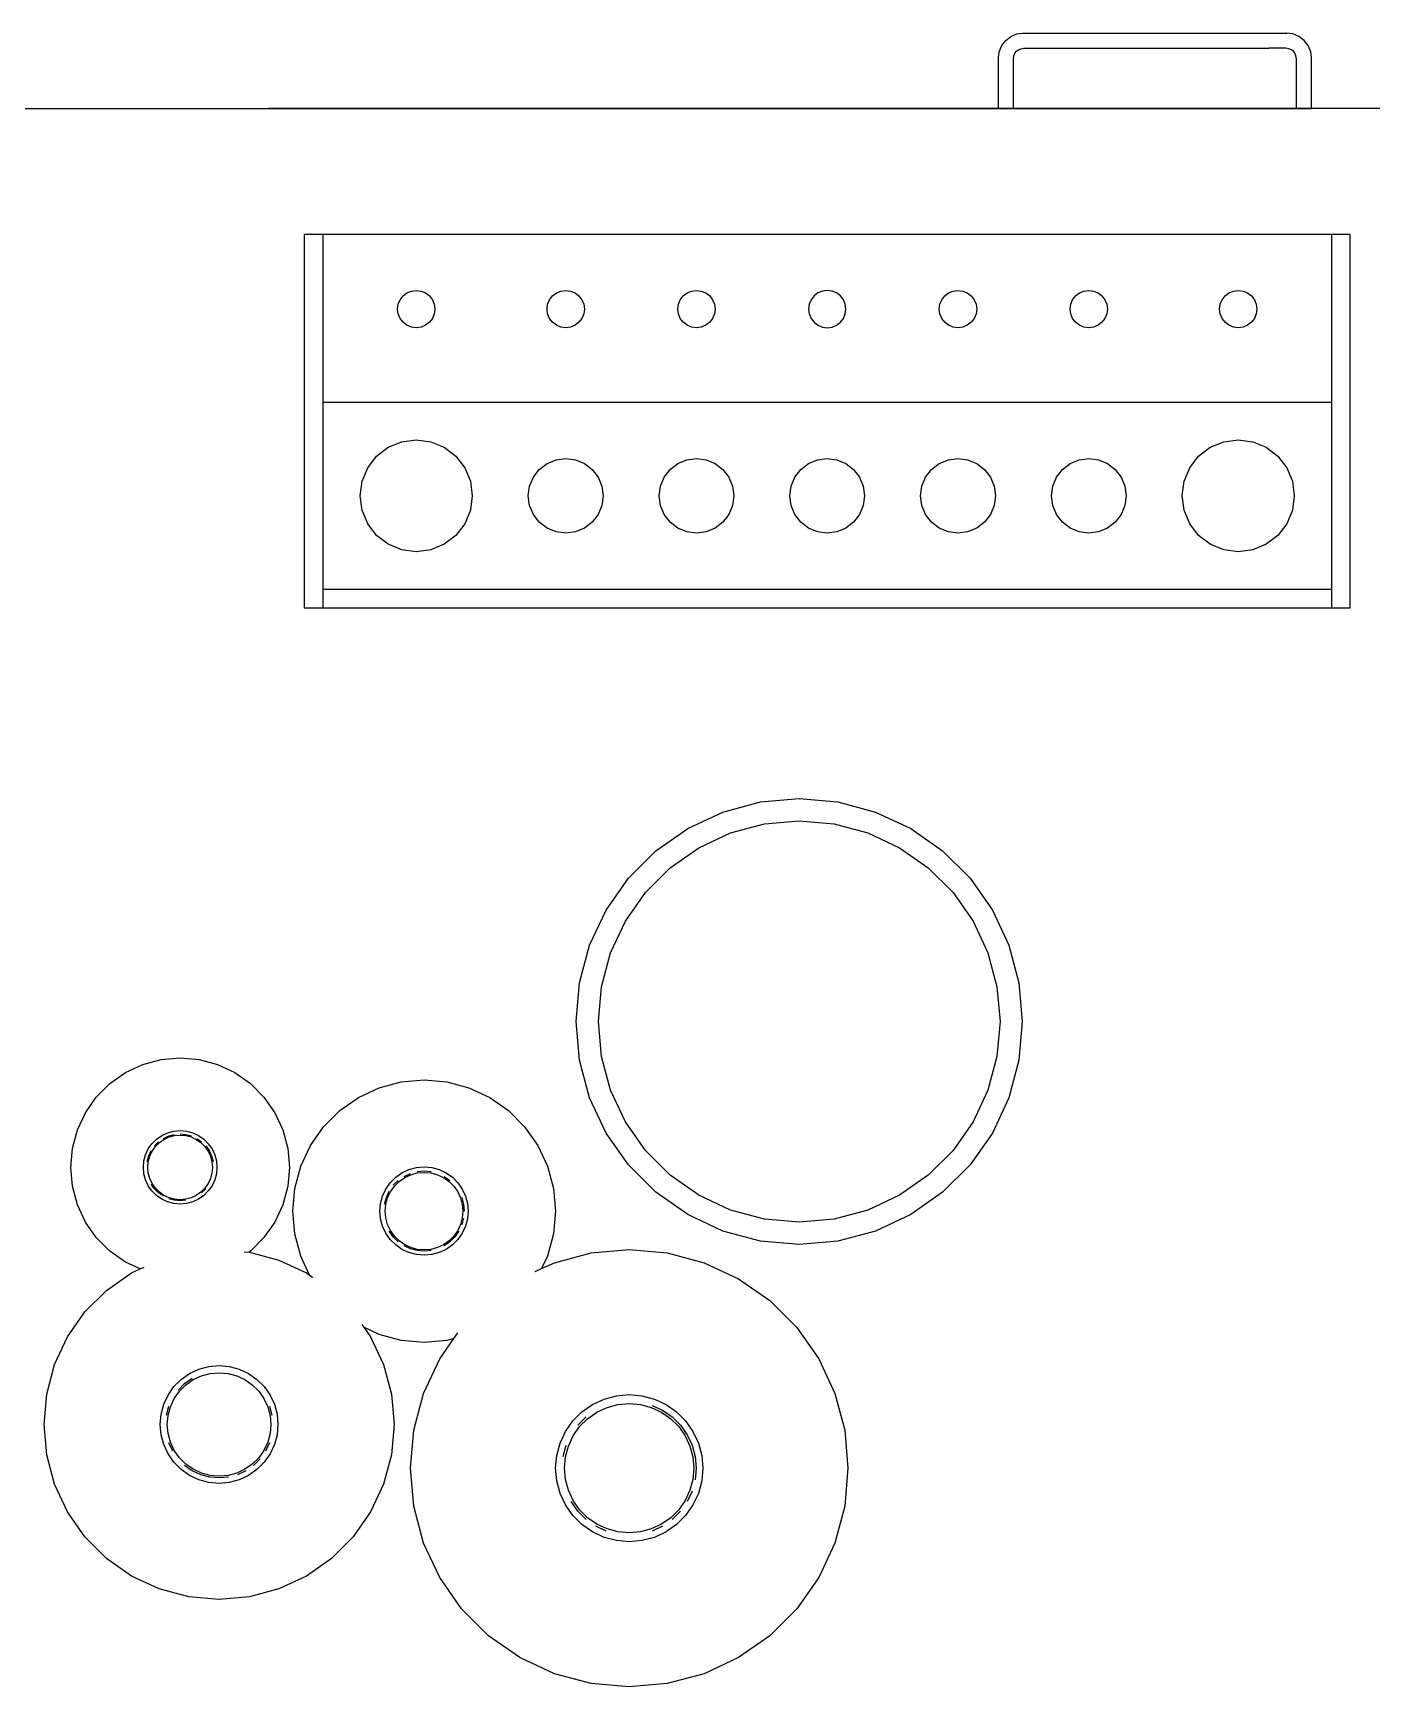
# Model space of a CAD drawing. Header units: metres. Extents: x 2.3 to 15.1, y 3 to 5.1.
# Drawn here: x 3.51 to 3.99, y 4.207 to 4.801 of the extents above; entities that cross this region are included whole.
import ezdxf

# ---------------------------------------------------------------- set-up
doc = ezdxf.new("R2010")
doc.units = ezdxf.units.M
doc.layers.add('Edges', color=7, linetype='Continuous')

# ---------------------------------------------------------------- blocks, each defined once
blk = doc.blocks.new('Chemistry Lab table pl')
at = {"layer": 'Edges'}
for p, q in [((3.85638, 4.79385), (3.85728, 4.79604)), ((3.85728, 4.79604), (3.85871, 4.79791)), ((3.85871, 4.79791), (3.86057, 4.79935)), ((3.86057, 4.79935), (3.86274, 4.80026)), ((3.86274, 4.80026), (3.86489, 4.80054)), ((3.86331, 4.79458), (3.86416, 4.79494)), ((3.86416, 4.79494), (3.86525, 4.79508)), ((3.86489, 4.80054), (3.95956, 4.80054)), ((3.86525, 4.79508), (3.87133, 4.79508)), ((3.95312, 4.79503), (3.87133, 4.79503)), ((3.95921, 4.79508), (3.95312, 4.79508)), ((3.9603, 4.79494), (3.95921, 4.79508)), ((3.96171, 4.80026), (3.95956, 4.80054)), ((3.96115, 4.79458), (3.9603, 4.79494)), ((3.96388, 4.79935), (3.96171, 4.80026)), ((3.96575, 4.79791), (3.96388, 4.79935)), ((3.96718, 4.79604), (3.96575, 4.79791)), ((3.96808, 4.79385), (3.96718, 4.79604)), ((3.85609, 4.79169), (3.85638, 4.79385)), ((3.85609, 4.77344), (3.85609, 4.79169)), ((3.86152, 4.79133), (3.86166, 4.79243)), ((3.86152, 4.77344), (3.86152, 4.79133)), ((3.86166, 4.79243), (3.86201, 4.79328)), ((3.86201, 4.79328), (3.86257, 4.79402)), ((3.86257, 4.79402), (3.86331, 4.79458)), ((3.96188, 4.79402), (3.96115, 4.79458)), ((3.96244, 4.79328), (3.96188, 4.79402)), ((3.96279, 4.79243), (3.96244, 4.79328)), ((3.96294, 4.79133), (3.96279, 4.79243)), ((3.96294, 4.77344), (3.96294, 4.79133)), ((3.96836, 4.79169), (3.96808, 4.79385)), ((3.96836, 4.77344), (3.96836, 4.79169)), ((3.33486, 4.77344), (3.85609, 4.77344)), ((4.24026, 4.77344), (3.59426, 4.77344)), ((3.85609, 4.77344), (3.86152, 4.77344)), ((3.86152, 4.77344), (3.96294, 4.77344)), ((3.96294, 4.77344), (3.96836, 4.77344)), ((4.26526, 4.77344), (3.96836, 4.77344)), ((3.60708, 4.72831), (3.60708, 4.59431)), ((3.61378, 4.72831), (3.60708, 4.72831)), ((3.61378, 4.72831), (3.61378, 4.66801)), ((3.97558, 4.72831), (3.61378, 4.72831)), ((3.98228, 4.72831), (3.97558, 4.72831)), ((3.97558, 4.72831), (3.97558, 4.66801)), ((3.98228, 4.59431), (3.98228, 4.72831)), ((3.64148, 4.70486), (3.64255, 4.70625)), ((3.64255, 4.70625), (3.64393, 4.70732)), ((3.64393, 4.70732), (3.64555, 4.70798)), ((3.64555, 4.70798), (3.64728, 4.70821)), ((3.64728, 4.70821), (3.64902, 4.70798)), ((3.64902, 4.70798), (3.65063, 4.70732)), ((3.65063, 4.70732), (3.65202, 4.70625)), ((3.65202, 4.70625), (3.65309, 4.70486)), ((3.69508, 4.70486), (3.69615, 4.70625)), ((3.69615, 4.70625), (3.69753, 4.70732)), ((3.69753, 4.70732), (3.69915, 4.70798)), ((3.69915, 4.70798), (3.70088, 4.70821)), ((3.70088, 4.70821), (3.70262, 4.70798)), ((3.70262, 4.70798), (3.70423, 4.70732)), ((3.70423, 4.70732), (3.70562, 4.70625)), ((3.70562, 4.70625), (3.70669, 4.70486)), ((3.74198, 4.70486), (3.74305, 4.70625)), ((3.74305, 4.70625), (3.74443, 4.70732)), ((3.74443, 4.70732), (3.74605, 4.70798)), ((3.74605, 4.70798), (3.74778, 4.70821)), ((3.74778, 4.70821), (3.74952, 4.70798)), ((3.74952, 4.70798), (3.75113, 4.70732)), ((3.75113, 4.70732), (3.75252, 4.70625)), ((3.75252, 4.70625), (3.75359, 4.70486)), ((3.78995, 4.70625), (3.78888, 4.70486)), ((3.79133, 4.70732), (3.78995, 4.70625)), ((3.79295, 4.70798), (3.79133, 4.70732)), ((3.79468, 4.70821), (3.79295, 4.70798)), ((3.79642, 4.70798), (3.79468, 4.70821)), ((3.79803, 4.70732), (3.79642, 4.70798)), ((3.79942, 4.70625), (3.79803, 4.70732)), ((3.80049, 4.70486), (3.79942, 4.70625)), ((3.83578, 4.70486), (3.83685, 4.70625)), ((3.83685, 4.70625), (3.83823, 4.70732)), ((3.83823, 4.70732), (3.83985, 4.70798)), ((3.83985, 4.70798), (3.84158, 4.70821)), ((3.84158, 4.70821), (3.84332, 4.70798)), ((3.84332, 4.70798), (3.84493, 4.70732)), ((3.84493, 4.70732), (3.84632, 4.70625)), ((3.84632, 4.70625), (3.84739, 4.70486)), ((3.88268, 4.70486), (3.88375, 4.70625)), ((3.88375, 4.70625), (3.88513, 4.70732)), ((3.88513, 4.70732), (3.88675, 4.70798)), ((3.88675, 4.70798), (3.88848, 4.70821)), ((3.88848, 4.70821), (3.89022, 4.70798)), ((3.89022, 4.70798), (3.89183, 4.70732)), ((3.89183, 4.70732), (3.89322, 4.70625)), ((3.89322, 4.70625), (3.89429, 4.70486)), ((3.93628, 4.70486), (3.93735, 4.70625)), ((3.93735, 4.70625), (3.93873, 4.70732)), ((3.93873, 4.70732), (3.94035, 4.70798)), ((3.94035, 4.70798), (3.94208, 4.70821)), ((3.94208, 4.70821), (3.94382, 4.70798)), ((3.94382, 4.70798), (3.94543, 4.70732)), ((3.94543, 4.70732), (3.94682, 4.70625)), ((3.94682, 4.70625), (3.94789, 4.70486)), ((3.64058, 4.70151), (3.64081, 4.70325)), ((3.64081, 4.69978), (3.64058, 4.70151)), ((3.64081, 4.70325), (3.64148, 4.70486)), ((3.65309, 4.70486), (3.65376, 4.70325)), ((3.65376, 4.70325), (3.65398, 4.70151)), ((3.65398, 4.70151), (3.65376, 4.69978)), ((3.69418, 4.70151), (3.69441, 4.70325)), ((3.69441, 4.69978), (3.69418, 4.70151)), ((3.69441, 4.70325), (3.69508, 4.70486)), ((3.70669, 4.70486), (3.70736, 4.70325)), ((3.70736, 4.70325), (3.70758, 4.70151)), ((3.70758, 4.70151), (3.70736, 4.69978)), ((3.74108, 4.70151), (3.74131, 4.70325)), ((3.74131, 4.69978), (3.74108, 4.70151)), ((3.74131, 4.70325), (3.74198, 4.70486)), ((3.75359, 4.70486), (3.75426, 4.70325)), ((3.75426, 4.70325), (3.75448, 4.70151)), ((3.75448, 4.70151), (3.75426, 4.69978)), ((3.78821, 4.70325), (3.78798, 4.70151)), ((3.78798, 4.70151), (3.78821, 4.69978)), ((3.78888, 4.70486), (3.78821, 4.70325)), ((3.80116, 4.70325), (3.80049, 4.70486)), ((3.80138, 4.70151), (3.80116, 4.70325)), ((3.80116, 4.69978), (3.80138, 4.70151)), ((3.83488, 4.70151), (3.83511, 4.70325)), ((3.83511, 4.69978), (3.83488, 4.70151)), ((3.83511, 4.70325), (3.83578, 4.70486)), ((3.84739, 4.70486), (3.84806, 4.70325)), ((3.84806, 4.70325), (3.84828, 4.70151)), ((3.84828, 4.70151), (3.84806, 4.69978)), ((3.88178, 4.70151), (3.88201, 4.70325)), ((3.88201, 4.69978), (3.88178, 4.70151)), ((3.88201, 4.70325), (3.88268, 4.70486)), ((3.89429, 4.70486), (3.89496, 4.70325)), ((3.89496, 4.70325), (3.89518, 4.70151)), ((3.89518, 4.70151), (3.89496, 4.69978)), ((3.93538, 4.70151), (3.93561, 4.70325)), ((3.93561, 4.69978), (3.93538, 4.70151)), ((3.93561, 4.70325), (3.93628, 4.70486)), ((3.94789, 4.70486), (3.94856, 4.70325)), ((3.94856, 4.70325), (3.94878, 4.70151)), ((3.94878, 4.70151), (3.94856, 4.69978)), ((3.64148, 4.69816), (3.64081, 4.69978)), ((3.64255, 4.69678), (3.64148, 4.69816)), ((3.64393, 4.69571), (3.64255, 4.69678)), ((3.64555, 4.69504), (3.64393, 4.69571)), ((3.64728, 4.69481), (3.64555, 4.69504)), ((3.64902, 4.69504), (3.64728, 4.69481)), ((3.65063, 4.69571), (3.64902, 4.69504)), ((3.65202, 4.69678), (3.65063, 4.69571)), ((3.65309, 4.69816), (3.65202, 4.69678)), ((3.65376, 4.69978), (3.65309, 4.69816)), ((3.69508, 4.69816), (3.69441, 4.69978)), ((3.69615, 4.69678), (3.69508, 4.69816)), ((3.69753, 4.69571), (3.69615, 4.69678)), ((3.69915, 4.69504), (3.69753, 4.69571)), ((3.70088, 4.69481), (3.69915, 4.69504)), ((3.70262, 4.69504), (3.70088, 4.69481)), ((3.70423, 4.69571), (3.70262, 4.69504)), ((3.70562, 4.69678), (3.70423, 4.69571)), ((3.70669, 4.69816), (3.70562, 4.69678)), ((3.70736, 4.69978), (3.70669, 4.69816)), ((3.74198, 4.69816), (3.74131, 4.69978)), ((3.74305, 4.69678), (3.74198, 4.69816)), ((3.74443, 4.69571), (3.74305, 4.69678)), ((3.74605, 4.69504), (3.74443, 4.69571)), ((3.74778, 4.69481), (3.74605, 4.69504)), ((3.74952, 4.69504), (3.74778, 4.69481)), ((3.75113, 4.69571), (3.74952, 4.69504)), ((3.75252, 4.69678), (3.75113, 4.69571)), ((3.75359, 4.69816), (3.75252, 4.69678)), ((3.75426, 4.69978), (3.75359, 4.69816)), ((3.78821, 4.69978), (3.78888, 4.69816)), ((3.78888, 4.69816), (3.78995, 4.69678)), ((3.78995, 4.69678), (3.79133, 4.69571)), ((3.79133, 4.69571), (3.79295, 4.69504)), ((3.79295, 4.69504), (3.79468, 4.69481)), ((3.79468, 4.69481), (3.79642, 4.69504)), ((3.79642, 4.69504), (3.79803, 4.69571)), ((3.79803, 4.69571), (3.79942, 4.69678)), ((3.79942, 4.69678), (3.80049, 4.69816)), ((3.80049, 4.69816), (3.80116, 4.69978)), ((3.83578, 4.69816), (3.83511, 4.69978)), ((3.83685, 4.69678), (3.83578, 4.69816)), ((3.83823, 4.69571), (3.83685, 4.69678)), ((3.83985, 4.69504), (3.83823, 4.69571)), ((3.84158, 4.69481), (3.83985, 4.69504)), ((3.84332, 4.69504), (3.84158, 4.69481)), ((3.84493, 4.69571), (3.84332, 4.69504)), ((3.84632, 4.69678), (3.84493, 4.69571)), ((3.84739, 4.69816), (3.84632, 4.69678)), ((3.84806, 4.69978), (3.84739, 4.69816)), ((3.88268, 4.69816), (3.88201, 4.69978)), ((3.88375, 4.69678), (3.88268, 4.69816)), ((3.88513, 4.69571), (3.88375, 4.69678)), ((3.88675, 4.69504), (3.88513, 4.69571)), ((3.88848, 4.69481), (3.88675, 4.69504)), ((3.89022, 4.69504), (3.88848, 4.69481)), ((3.89183, 4.69571), (3.89022, 4.69504)), ((3.89322, 4.69678), (3.89183, 4.69571)), ((3.89429, 4.69816), (3.89322, 4.69678)), ((3.89496, 4.69978), (3.89429, 4.69816)), ((3.93628, 4.69816), (3.93561, 4.69978)), ((3.93735, 4.69678), (3.93628, 4.69816)), ((3.93873, 4.69571), (3.93735, 4.69678)), ((3.94035, 4.69504), (3.93873, 4.69571)), ((3.94208, 4.69481), (3.94035, 4.69504)), ((3.94382, 4.69504), (3.94208, 4.69481)), ((3.94543, 4.69571), (3.94382, 4.69504)), ((3.94682, 4.69678), (3.94543, 4.69571)), ((3.94789, 4.69816), (3.94682, 4.69678)), ((3.94856, 4.69978), (3.94789, 4.69816)), ((3.97558, 4.66801), (3.61378, 4.66801)), ((3.61378, 4.66801), (3.61378, 4.60101)), ((3.97558, 4.66801), (3.97558, 4.60101)), ((3.63723, 4.65192), (3.64208, 4.65393)), ((3.64208, 4.65393), (3.64728, 4.65461)), ((3.64728, 4.65461), (3.65249, 4.65393)), ((3.65249, 4.65393), (3.65733, 4.65192)), ((3.93203, 4.65192), (3.93688, 4.65393)), ((3.93688, 4.65393), (3.94208, 4.65461)), ((3.94208, 4.65461), (3.94729, 4.65393)), ((3.94729, 4.65393), (3.95213, 4.65192)), ((3.62988, 4.64456), (3.63307, 4.64873)), ((3.63307, 4.64873), (3.63723, 4.65192)), ((3.65733, 4.65192), (3.6615, 4.64873)), ((3.6615, 4.64873), (3.66469, 4.64456)), ((3.69418, 4.64612), (3.69742, 4.64746)), ((3.69742, 4.64746), (3.70088, 4.64791)), ((3.70088, 4.64791), (3.70435, 4.64746)), ((3.70435, 4.64746), (3.70758, 4.64612)), ((3.74108, 4.64612), (3.74432, 4.64746)), ((3.74432, 4.64746), (3.74778, 4.64791)), ((3.74778, 4.64791), (3.75125, 4.64746)), ((3.75125, 4.64746), (3.75448, 4.64612)), ((3.78798, 4.64612), (3.79122, 4.64746)), ((3.79122, 4.64746), (3.79468, 4.64791)), ((3.79468, 4.64791), (3.79815, 4.64746)), ((3.79815, 4.64746), (3.80138, 4.64612)), ((3.83488, 4.64612), (3.83812, 4.64746)), ((3.83812, 4.64746), (3.84158, 4.64791)), ((3.84158, 4.64791), (3.84505, 4.64746)), ((3.84505, 4.64746), (3.84828, 4.64612)), ((3.88178, 4.64612), (3.88502, 4.64746)), ((3.88502, 4.64746), (3.88848, 4.64791)), ((3.88848, 4.64791), (3.89195, 4.64746)), ((3.89195, 4.64746), (3.89518, 4.64612)), ((3.92468, 4.64456), (3.92787, 4.64873)), ((3.92787, 4.64873), (3.93203, 4.65192)), ((3.95213, 4.65192), (3.9563, 4.64873)), ((3.9563, 4.64873), (3.95949, 4.64456)), ((3.62787, 4.63972), (3.62988, 4.64456)), ((3.66469, 4.64456), (3.6667, 4.63972)), ((3.68794, 4.63798), (3.68928, 4.64121)), ((3.68928, 4.64121), (3.69141, 4.64399)), ((3.69141, 4.64399), (3.69418, 4.64612)), ((3.70758, 4.64612), (3.71036, 4.64399)), ((3.71036, 4.64399), (3.71249, 4.64121)), ((3.71249, 4.64121), (3.71383, 4.63798)), ((3.73484, 4.63798), (3.73618, 4.64121)), ((3.73618, 4.64121), (3.73831, 4.64399)), ((3.73831, 4.64399), (3.74108, 4.64612)), ((3.75448, 4.64612), (3.75726, 4.64399)), ((3.75726, 4.64399), (3.75939, 4.64121)), ((3.75939, 4.64121), (3.76073, 4.63798)), ((3.78174, 4.63798), (3.78308, 4.64121)), ((3.78308, 4.64121), (3.78521, 4.64399)), ((3.78521, 4.64399), (3.78798, 4.64612)), ((3.80138, 4.64612), (3.80416, 4.64399)), ((3.80416, 4.64399), (3.80629, 4.64121)), ((3.80629, 4.64121), (3.80763, 4.63798)), ((3.82864, 4.63798), (3.82998, 4.64121)), ((3.82998, 4.64121), (3.83211, 4.64399)), ((3.83211, 4.64399), (3.83488, 4.64612)), ((3.84828, 4.64612), (3.85106, 4.64399)), ((3.85106, 4.64399), (3.85319, 4.64121)), ((3.85319, 4.64121), (3.85453, 4.63798)), ((3.87554, 4.63798), (3.87688, 4.64121)), ((3.87688, 4.64121), (3.87901, 4.64399)), ((3.87901, 4.64399), (3.88178, 4.64612)), ((3.89518, 4.64612), (3.89796, 4.64399)), ((3.89796, 4.64399), (3.90009, 4.64121)), ((3.90009, 4.64121), (3.90143, 4.63798)), ((3.92267, 4.63972), (3.92468, 4.64456)), ((3.95949, 4.64456), (3.9615, 4.63972)), ((3.62718, 4.63451), (3.62787, 4.63972)), ((3.6667, 4.63972), (3.66738, 4.63451)), ((3.68748, 4.63451), (3.68794, 4.63798)), ((3.71383, 4.63798), (3.71428, 4.63451)), ((3.73438, 4.63451), (3.73484, 4.63798)), ((3.76073, 4.63798), (3.76118, 4.63451)), ((3.78128, 4.63451), (3.78174, 4.63798)), ((3.80763, 4.63798), (3.80808, 4.63451)), ((3.82818, 4.63451), (3.82864, 4.63798)), ((3.85453, 4.63798), (3.85498, 4.63451)), ((3.87508, 4.63451), (3.87554, 4.63798)), ((3.90143, 4.63798), (3.90188, 4.63451)), ((3.92198, 4.63451), (3.92267, 4.63972)), ((3.9615, 4.63972), (3.96218, 4.63451)), ((3.62787, 4.62931), (3.62718, 4.63451)), ((3.62988, 4.62446), (3.62787, 4.62931)), ((3.6667, 4.62931), (3.66469, 4.62446)), ((3.66738, 4.63451), (3.6667, 4.62931)), ((3.68794, 4.63104), (3.68748, 4.63451)), ((3.68928, 4.62781), (3.68794, 4.63104)), ((3.71383, 4.63104), (3.71249, 4.62781)), ((3.71428, 4.63451), (3.71383, 4.63104)), ((3.73484, 4.63104), (3.73438, 4.63451)), ((3.73618, 4.62781), (3.73484, 4.63104)), ((3.76073, 4.63104), (3.75939, 4.62781)), ((3.76118, 4.63451), (3.76073, 4.63104)), ((3.78174, 4.63104), (3.78128, 4.63451)), ((3.78308, 4.62781), (3.78174, 4.63104)), ((3.80763, 4.63104), (3.80629, 4.62781)), ((3.80808, 4.63451), (3.80763, 4.63104)), ((3.82864, 4.63104), (3.82818, 4.63451)), ((3.82998, 4.62781), (3.82864, 4.63104)), ((3.85453, 4.63104), (3.85319, 4.62781)), ((3.85498, 4.63451), (3.85453, 4.63104)), ((3.87554, 4.63104), (3.87508, 4.63451)), ((3.87688, 4.62781), (3.87554, 4.63104)), ((3.90143, 4.63104), (3.90009, 4.62781)), ((3.90188, 4.63451), (3.90143, 4.63104)), ((3.92267, 4.62931), (3.92198, 4.63451)), ((3.92468, 4.62446), (3.92267, 4.62931)), ((3.9615, 4.62931), (3.95949, 4.62446)), ((3.96218, 4.63451), (3.9615, 4.62931)), ((3.63307, 4.6203), (3.62988, 4.62446)), ((3.66469, 4.62446), (3.6615, 4.6203)), ((3.69141, 4.62504), (3.68928, 4.62781)), ((3.69418, 4.62291), (3.69141, 4.62504)), ((3.69742, 4.62157), (3.69418, 4.62291)), ((3.70758, 4.62291), (3.70435, 4.62157)), ((3.71036, 4.62504), (3.70758, 4.62291)), ((3.71249, 4.62781), (3.71036, 4.62504)), ((3.73831, 4.62504), (3.73618, 4.62781)), ((3.74108, 4.62291), (3.73831, 4.62504)), ((3.74432, 4.62157), (3.74108, 4.62291)), ((3.75448, 4.62291), (3.75125, 4.62157)), ((3.75726, 4.62504), (3.75448, 4.62291)), ((3.75939, 4.62781), (3.75726, 4.62504)), ((3.78521, 4.62504), (3.78308, 4.62781)), ((3.78798, 4.62291), (3.78521, 4.62504)), ((3.79122, 4.62157), (3.78798, 4.62291)), ((3.80138, 4.62291), (3.79815, 4.62157)), ((3.80416, 4.62504), (3.80138, 4.62291)), ((3.80629, 4.62781), (3.80416, 4.62504)), ((3.83211, 4.62504), (3.82998, 4.62781)), ((3.83488, 4.62291), (3.83211, 4.62504)), ((3.83812, 4.62157), (3.83488, 4.62291)), ((3.84828, 4.62291), (3.84505, 4.62157)), ((3.85106, 4.62504), (3.84828, 4.62291)), ((3.85319, 4.62781), (3.85106, 4.62504)), ((3.87901, 4.62504), (3.87688, 4.62781)), ((3.88178, 4.62291), (3.87901, 4.62504)), ((3.88502, 4.62157), (3.88178, 4.62291)), ((3.89518, 4.62291), (3.89195, 4.62157)), ((3.89796, 4.62504), (3.89518, 4.62291)), ((3.90009, 4.62781), (3.89796, 4.62504)), ((3.92787, 4.6203), (3.92468, 4.62446)), ((3.95949, 4.62446), (3.9563, 4.6203)), ((3.63723, 4.61711), (3.63307, 4.6203)), ((3.64208, 4.6151), (3.63723, 4.61711)), ((3.65733, 4.61711), (3.65249, 4.6151)), ((3.6615, 4.6203), (3.65733, 4.61711)), ((3.70088, 4.62111), (3.69742, 4.62157)), ((3.70435, 4.62157), (3.70088, 4.62111)), ((3.74778, 4.62111), (3.74432, 4.62157)), ((3.75125, 4.62157), (3.74778, 4.62111)), ((3.79468, 4.62111), (3.79122, 4.62157)), ((3.79815, 4.62157), (3.79468, 4.62111)), ((3.84158, 4.62111), (3.83812, 4.62157)), ((3.84505, 4.62157), (3.84158, 4.62111)), ((3.88848, 4.62111), (3.88502, 4.62157)), ((3.89195, 4.62157), (3.88848, 4.62111)), ((3.93203, 4.61711), (3.92787, 4.6203)), ((3.93688, 4.6151), (3.93203, 4.61711)), ((3.95213, 4.61711), (3.94729, 4.6151)), ((3.9563, 4.6203), (3.95213, 4.61711)), ((3.64728, 4.61441), (3.64208, 4.6151)), ((3.65249, 4.6151), (3.64728, 4.61441)), ((3.94208, 4.61441), (3.93688, 4.6151)), ((3.94729, 4.6151), (3.94208, 4.61441)), ((3.61378, 4.60101), (3.97558, 4.60101)), ((3.61378, 4.60101), (3.61378, 4.59431)), ((3.97558, 4.60101), (3.97558, 4.59431)), ((3.60708, 4.59431), (3.61378, 4.59431)), ((3.61378, 4.59431), (3.97558, 4.59431)), ((3.97558, 4.59431), (3.98228, 4.59431)), ((3.75729, 4.52105), (3.77076, 4.52466)), ((3.77076, 4.52466), (3.78465, 4.52587)), ((3.78465, 4.52587), (3.79854, 4.52466)), ((3.79854, 4.52466), (3.81201, 4.52105)), ((3.74465, 4.51515), (3.75729, 4.52105)), ((3.76002, 4.51353), (3.77214, 4.51678)), ((3.77214, 4.51678), (3.78465, 4.51787)), ((3.78465, 4.51787), (3.79715, 4.51678)), ((3.79715, 4.51678), (3.80927, 4.51353)), ((3.81201, 4.52105), (3.82465, 4.51515)), ((3.73322, 4.50716), (3.74465, 4.51515)), ((3.74865, 4.50823), (3.76002, 4.51353)), ((3.80927, 4.51353), (3.82065, 4.50823)), ((3.82465, 4.51515), (3.83607, 4.50716)), ((3.72336, 4.4973), (3.73322, 4.50716)), ((3.73837, 4.50103), (3.74865, 4.50823)), ((3.82065, 4.50823), (3.83093, 4.50103)), ((3.83607, 4.50716), (3.84593, 4.4973)), ((3.72949, 4.49215), (3.73837, 4.50103)), ((3.83093, 4.50103), (3.8398, 4.49215)), ((3.71537, 4.48587), (3.72336, 4.4973)), ((3.84593, 4.4973), (3.85393, 4.48587)), ((3.72229, 4.48187), (3.72949, 4.49215)), ((3.8398, 4.49215), (3.847, 4.48187)), ((3.70947, 4.47323), (3.71537, 4.48587)), ((3.71699, 4.4705), (3.72229, 4.48187)), ((3.847, 4.48187), (3.8523, 4.4705)), ((3.85393, 4.48587), (3.85982, 4.47323)), ((3.70586, 4.45976), (3.70947, 4.47323)), ((3.71374, 4.45838), (3.71699, 4.4705)), ((3.8523, 4.4705), (3.85555, 4.45838)), ((3.85982, 4.47323), (3.86343, 4.45976)), ((3.70465, 4.44587), (3.70586, 4.45976)), ((3.71265, 4.44587), (3.71374, 4.45838)), ((3.85555, 4.45838), (3.85665, 4.44587)), ((3.86343, 4.45976), (3.86465, 4.44587)), ((3.70586, 4.43198), (3.70465, 4.44587)), ((3.71374, 4.43337), (3.71265, 4.44587)), ((3.85665, 4.44587), (3.85555, 4.43337)), ((3.86465, 4.44587), (3.86343, 4.43198)), ((3.71699, 4.42125), (3.71374, 4.43337)), ((3.85555, 4.43337), (3.8523, 4.42125)), ((3.53738, 4.42361), (3.54298, 4.42753)), ((3.54298, 4.42753), (3.54918, 4.43042)), ((3.54918, 4.43042), (3.55578, 4.43219)), ((3.55578, 4.43219), (3.5626, 4.43279)), ((3.5626, 4.43279), (3.56941, 4.43219)), ((3.56941, 4.43219), (3.57602, 4.43042)), ((3.57602, 4.43042), (3.58222, 4.42753)), ((3.58222, 4.42753), (3.58782, 4.42361)), ((3.70947, 4.41851), (3.70586, 4.43198)), ((3.86343, 4.43198), (3.85982, 4.41851)), ((3.53254, 4.41877), (3.53738, 4.42361)), ((3.58782, 4.42361), (3.59266, 4.41877)), ((3.62655, 4.41862), (3.63399, 4.42209)), ((3.63399, 4.42209), (3.64191, 4.42421)), ((3.64191, 4.42421), (3.65009, 4.42493)), ((3.65009, 4.42493), (3.65827, 4.42421)), ((3.65827, 4.42421), (3.6662, 4.42209)), ((3.6662, 4.42209), (3.67363, 4.41862)), ((3.72229, 4.40987), (3.71699, 4.42125)), ((3.8523, 4.42125), (3.847, 4.40987)), ((3.52862, 4.41317), (3.53254, 4.41877)), ((3.59266, 4.41877), (3.59658, 4.41317)), ((3.61982, 4.41391), (3.62655, 4.41862)), ((3.67363, 4.41862), (3.68036, 4.41391)), ((3.71537, 4.40587), (3.70947, 4.41851)), ((3.85982, 4.41851), (3.85393, 4.40587)), ((3.52573, 4.40697), (3.52862, 4.41317)), ((3.59658, 4.41317), (3.59947, 4.40697)), ((3.61402, 4.40811), (3.61982, 4.41391)), ((3.68036, 4.41391), (3.68616, 4.40811)), ((3.72949, 4.39959), (3.72229, 4.40987)), ((3.847, 4.40987), (3.8398, 4.39959)), ((3.52395, 4.40036), (3.52573, 4.40697)), ((3.55249, 4.40204), (3.55411, 4.40366)), ((3.55411, 4.40366), (3.556, 4.40498)), ((3.55514, 4.40244), (3.5568, 4.4036)), ((3.556, 4.40498), (3.55808, 4.40595)), ((3.5566, 4.40394), (3.55849, 4.40483)), ((3.5568, 4.4036), (3.55863, 4.40445)), ((3.55808, 4.40595), (3.56031, 4.40655)), ((3.55849, 4.40483), (3.56051, 4.40537)), ((3.55863, 4.40445), (3.56058, 4.40497)), ((3.56031, 4.40655), (3.5626, 4.40675)), ((3.56058, 4.40497), (3.5626, 4.40515)), ((3.5626, 4.40675), (3.56489, 4.40655)), ((3.5626, 4.40555), (3.56468, 4.40537)), ((3.5626, 4.40515), (3.56461, 4.40497)), ((3.56461, 4.40497), (3.56657, 4.40445)), ((3.56468, 4.40537), (3.5667, 4.40483)), ((3.56489, 4.40655), (3.56711, 4.40595)), ((3.56657, 4.40445), (3.5684, 4.4036)), ((3.56711, 4.40595), (3.5692, 4.40498)), ((3.5684, 4.4036), (3.57005, 4.40244)), ((3.5686, 4.40394), (3.57031, 4.40274)), ((3.5692, 4.40498), (3.57108, 4.40366)), ((3.57108, 4.40366), (3.57271, 4.40204)), ((3.59947, 4.40697), (3.60124, 4.40036)), ((3.60931, 4.40138), (3.61402, 4.40811)), ((3.68616, 4.40811), (3.69087, 4.40138)), ((3.72336, 4.39445), (3.71537, 4.40587)), ((3.85393, 4.40587), (3.84593, 4.39445)), ((3.52336, 4.39355), (3.52395, 4.40036)), ((3.5496, 4.39584), (3.55019, 4.39807)), ((3.55019, 4.39807), (3.55117, 4.40015)), ((3.55078, 4.39563), (3.55132, 4.39765)), ((3.55117, 4.40015), (3.55249, 4.40204)), ((3.55117, 4.39556), (3.5517, 4.39752)), ((3.55132, 4.39765), (3.55221, 4.39955)), ((3.5517, 4.39752), (3.55255, 4.39935)), ((3.55255, 4.39935), (3.55371, 4.40101)), ((3.5534, 4.40126), (3.55488, 4.40274)), ((3.55371, 4.40101), (3.55514, 4.40244)), ((3.57005, 4.40244), (3.57148, 4.40101)), ((3.57148, 4.40101), (3.57264, 4.39935)), ((3.57179, 4.40126), (3.57299, 4.39955)), ((3.57264, 4.39935), (3.5735, 4.39752)), ((3.57271, 4.40204), (3.57403, 4.40015)), ((3.57299, 4.39955), (3.57387, 4.39765)), ((3.5735, 4.39752), (3.57402, 4.39556)), ((3.57387, 4.39765), (3.57442, 4.39563)), ((3.57403, 4.40015), (3.575, 4.39807)), ((3.575, 4.39807), (3.5756, 4.39584)), ((3.60124, 4.40036), (3.60184, 4.39355)), ((3.60584, 4.39395), (3.60931, 4.40138)), ((3.69087, 4.40138), (3.69434, 4.39395)), ((3.73837, 4.39072), (3.72949, 4.39959)), ((3.8398, 4.39959), (3.83093, 4.39072)), ((3.52395, 4.38674), (3.52336, 4.39355)), ((3.5494, 4.39355), (3.5496, 4.39584)), ((3.5496, 4.39126), (3.5494, 4.39355)), ((3.551, 4.39355), (3.55117, 4.39556)), ((3.55117, 4.39154), (3.551, 4.39355)), ((3.5517, 4.38958), (3.55117, 4.39154)), ((3.57402, 4.39154), (3.5735, 4.38958)), ((3.57402, 4.39556), (3.5742, 4.39355)), ((3.5742, 4.39355), (3.57402, 4.39154)), ((3.5756, 4.39584), (3.5758, 4.39355)), ((3.5758, 4.39355), (3.5756, 4.39126)), ((3.60184, 4.39355), (3.60124, 4.38674)), ((3.60372, 4.38602), (3.60584, 4.39395)), ((3.63991, 4.38997), (3.64217, 4.39156)), ((3.64217, 4.39156), (3.64467, 4.39273)), ((3.64289, 4.39031), (3.64517, 4.39137)), ((3.64467, 4.39273), (3.64734, 4.39344)), ((3.64533, 4.39092), (3.64767, 4.39155)), ((3.64734, 4.39344), (3.65009, 4.39368)), ((3.64759, 4.39202), (3.65009, 4.39224)), ((3.64767, 4.39155), (3.65009, 4.39176)), ((3.65009, 4.39368), (3.65284, 4.39344)), ((3.65009, 4.39224), (3.65259, 4.39202)), ((3.65009, 4.39176), (3.65251, 4.39155)), ((3.65251, 4.39155), (3.65485, 4.39092)), ((3.65284, 4.39344), (3.65551, 4.39273)), ((3.65551, 4.39273), (3.65801, 4.39156)), ((3.65801, 4.39156), (3.66027, 4.38997)), ((3.69434, 4.39395), (3.69646, 4.38602)), ((3.73322, 4.38459), (3.72336, 4.39445)), ((3.84593, 4.39445), (3.83607, 4.38459)), ((3.52573, 4.38013), (3.52395, 4.38674)), ((3.55019, 4.38904), (3.5496, 4.39126)), ((3.55117, 4.38695), (3.55019, 4.38904)), ((3.55249, 4.38507), (3.55117, 4.38695)), ((3.55255, 4.38775), (3.5517, 4.38958)), ((3.55341, 4.38584), (3.55221, 4.38755)), ((3.55371, 4.38609), (3.55255, 4.38775)), ((3.55488, 4.38436), (3.55341, 4.38584)), ((3.55514, 4.38466), (3.55371, 4.38609)), ((3.57148, 4.38609), (3.57005, 4.38466)), ((3.57179, 4.38584), (3.57031, 4.38436)), ((3.57264, 4.38775), (3.57148, 4.38609)), ((3.5735, 4.38958), (3.57264, 4.38775)), ((3.57403, 4.38695), (3.57271, 4.38507)), ((3.575, 4.38904), (3.57403, 4.38695)), ((3.5756, 4.39126), (3.575, 4.38904)), ((3.60124, 4.38674), (3.59947, 4.38013)), ((3.603, 4.37784), (3.60372, 4.38602)), ((3.63521, 4.38326), (3.63637, 4.38576)), ((3.63637, 4.38576), (3.63796, 4.38802)), ((3.63796, 4.38802), (3.63991, 4.38997)), ((3.63804, 4.3848), (3.63943, 4.38679)), ((3.63906, 4.3871), (3.64083, 4.38887)), ((3.63943, 4.38679), (3.64114, 4.3885)), ((3.64114, 4.3885), (3.64313, 4.3899)), ((3.64313, 4.3899), (3.64533, 4.39092)), ((3.65485, 4.39092), (3.65705, 4.3899)), ((3.65705, 4.3899), (3.65904, 4.3885)), ((3.65729, 4.39031), (3.65935, 4.38887)), ((3.65904, 4.3885), (3.66075, 4.38679)), ((3.66027, 4.38997), (3.66222, 4.38802)), ((3.66075, 4.38679), (3.66215, 4.3848)), ((3.66222, 4.38802), (3.66381, 4.38576)), ((3.66381, 4.38576), (3.66498, 4.38326)), ((3.69646, 4.38602), (3.69718, 4.37784)), ((3.74865, 4.38352), (3.73837, 4.39072)), ((3.83093, 4.39072), (3.82065, 4.38352)), ((3.52862, 4.37393), (3.52573, 4.38013)), ((3.55411, 4.38344), (3.55249, 4.38507)), ((3.556, 4.38212), (3.55411, 4.38344)), ((3.5566, 4.38316), (3.55488, 4.38436)), ((3.5568, 4.3835), (3.55514, 4.38466)), ((3.55808, 4.38115), (3.556, 4.38212)), ((3.55863, 4.38265), (3.5568, 4.3835)), ((3.56031, 4.38055), (3.55808, 4.38115)), ((3.56051, 4.38173), (3.55849, 4.38227)), ((3.56058, 4.38213), (3.55863, 4.38265)), ((3.5626, 4.38035), (3.56031, 4.38055)), ((3.5626, 4.38155), (3.56051, 4.38173)), ((3.5626, 4.38195), (3.56058, 4.38213)), ((3.56461, 4.38213), (3.5626, 4.38195)), ((3.56468, 4.38173), (3.5626, 4.38155)), ((3.56489, 4.38055), (3.5626, 4.38035)), ((3.56657, 4.38265), (3.56461, 4.38213)), ((3.56711, 4.38115), (3.56489, 4.38055)), ((3.5684, 4.3835), (3.56657, 4.38265)), ((3.5692, 4.38212), (3.56711, 4.38115)), ((3.57005, 4.38466), (3.5684, 4.3835)), ((3.57108, 4.38344), (3.5692, 4.38212)), ((3.57271, 4.38507), (3.57108, 4.38344)), ((3.59947, 4.38013), (3.59658, 4.37393)), ((3.63425, 4.37784), (3.63449, 4.38059)), ((3.63449, 4.38059), (3.63521, 4.38326)), ((3.63591, 4.38034), (3.63656, 4.38277)), ((3.63617, 4.37784), (3.63638, 4.38026)), ((3.63638, 4.38026), (3.63701, 4.3826)), ((3.63656, 4.38277), (3.63762, 4.38504)), ((3.63701, 4.3826), (3.63804, 4.3848)), ((3.66215, 4.3848), (3.66317, 4.3826)), ((3.66317, 4.3826), (3.6638, 4.38026)), ((3.66362, 4.38277), (3.66427, 4.38034)), ((3.6638, 4.38026), (3.66401, 4.37784)), ((3.66427, 4.38034), (3.66449, 4.37784)), ((3.66498, 4.38326), (3.66569, 4.38059)), ((3.66569, 4.38059), (3.66593, 4.37784)), ((3.74465, 4.37659), (3.73322, 4.38459)), ((3.76002, 4.37821), (3.74865, 4.38352)), ((3.82065, 4.38352), (3.80927, 4.37821)), ((3.83607, 4.38459), (3.82465, 4.37659)), ((3.53254, 4.36833), (3.52862, 4.37393)), ((3.59658, 4.37393), (3.59266, 4.36833)), ((3.60372, 4.36966), (3.603, 4.37784)), ((3.63449, 4.37509), (3.63425, 4.37784)), ((3.63521, 4.37242), (3.63449, 4.37509)), ((3.63638, 4.37542), (3.63617, 4.37784)), ((3.63701, 4.37308), (3.63638, 4.37542)), ((3.6638, 4.37542), (3.66317, 4.37308)), ((3.66427, 4.37534), (3.66362, 4.37292)), ((3.66401, 4.37784), (3.6638, 4.37542)), ((3.66569, 4.37509), (3.66498, 4.37242)), ((3.66593, 4.37784), (3.66569, 4.37509)), ((3.69718, 4.37784), (3.69646, 4.36966)), ((3.75729, 4.3707), (3.74465, 4.37659)), ((3.77214, 4.37497), (3.76002, 4.37821)), ((3.78465, 4.37387), (3.77214, 4.37497)), ((3.79715, 4.37497), (3.78465, 4.37387)), ((3.80927, 4.37821), (3.79715, 4.37497)), ((3.82465, 4.37659), (3.81201, 4.3707)), ((3.53738, 4.36349), (3.53254, 4.36833)), ((3.59266, 4.36833), (3.58782, 4.36349)), ((3.60584, 4.36174), (3.60372, 4.36966)), ((3.63637, 4.36992), (3.63521, 4.37242)), ((3.63796, 4.36766), (3.63637, 4.36992)), ((3.63804, 4.37088), (3.63701, 4.37308)), ((3.63906, 4.36858), (3.63762, 4.37064)), ((3.63991, 4.36571), (3.63796, 4.36766)), ((3.63943, 4.36889), (3.63804, 4.37088)), ((3.64083, 4.36681), (3.63906, 4.36858)), ((3.64114, 4.36718), (3.63943, 4.36889)), ((3.66075, 4.36889), (3.65904, 4.36718)), ((3.66112, 4.36858), (3.65935, 4.36681)), ((3.66222, 4.36766), (3.66027, 4.36571)), ((3.66215, 4.37088), (3.66075, 4.36889)), ((3.66256, 4.37064), (3.66112, 4.36858)), ((3.66317, 4.37308), (3.66215, 4.37088)), ((3.66381, 4.36992), (3.66222, 4.36766)), ((3.66498, 4.37242), (3.66381, 4.36992)), ((3.69646, 4.36966), (3.69434, 4.36174)), ((3.77076, 4.36709), (3.75729, 4.3707)), ((3.81201, 4.3707), (3.79854, 4.36709)), ((3.54298, 4.35957), (3.53738, 4.36349)), ((3.58552, 4.36329), (3.58731, 4.36314)), ((3.58782, 4.36349), (3.58731, 4.36314)), ((3.58731, 4.36314), (3.58746, 4.36312)), ((3.58746, 4.36312), (3.59803, 4.36029)), ((3.60902, 4.35491), (3.60584, 4.36174)), ((3.64217, 4.36412), (3.63991, 4.36571)), ((3.64313, 4.36579), (3.64114, 4.36718)), ((3.64467, 4.36296), (3.64217, 4.36412)), ((3.64517, 4.36431), (3.64289, 4.36537)), ((3.64533, 4.36476), (3.64313, 4.36579)), ((3.64734, 4.36224), (3.64467, 4.36296)), ((3.64759, 4.36366), (3.64517, 4.36431)), ((3.64767, 4.36413), (3.64533, 4.36476)), ((3.65009, 4.362), (3.64734, 4.36224)), ((3.65009, 4.36344), (3.64759, 4.36366)), ((3.65009, 4.36392), (3.64767, 4.36413)), ((3.65251, 4.36413), (3.65009, 4.36392)), ((3.65259, 4.36366), (3.65009, 4.36344)), ((3.65284, 4.36224), (3.65009, 4.362)), ((3.65485, 4.36476), (3.65251, 4.36413)), ((3.65551, 4.36296), (3.65284, 4.36224)), ((3.65705, 4.36579), (3.65485, 4.36476)), ((3.65801, 4.36412), (3.65551, 4.36296)), ((3.65904, 4.36718), (3.65705, 4.36579)), ((3.65935, 4.36681), (3.65729, 4.36537)), ((3.66027, 4.36571), (3.65801, 4.36412)), ((3.69434, 4.36174), (3.69222, 4.3572)), ((3.69682, 4.35934), (3.71003, 4.36288)), ((3.71003, 4.36288), (3.72366, 4.36408)), ((3.72366, 4.36408), (3.73728, 4.36288)), ((3.73728, 4.36288), (3.7505, 4.35934)), ((3.78465, 4.36587), (3.77076, 4.36709)), ((3.79854, 4.36709), (3.78465, 4.36587)), ((3.54826, 4.35711), (3.54298, 4.35957)), ((3.54517, 4.35566), (3.54826, 4.35711)), ((3.54826, 4.35711), (3.54964, 4.35775)), ((3.59803, 4.36029), (3.60795, 4.35566)), ((3.68999, 4.35616), (3.69222, 4.3572)), ((3.69222, 4.3572), (3.69682, 4.35934)), ((3.7505, 4.35934), (3.7629, 4.35356)), ((3.53621, 4.34939), (3.54517, 4.35566)), ((3.60795, 4.35566), (3.60902, 4.35491)), ((3.60902, 4.35491), (3.60989, 4.35431)), ((3.60989, 4.35431), (3.60973, 4.35454)), ((3.60989, 4.35431), (3.6102, 4.35409)), ((3.7629, 4.35356), (3.7741, 4.34572)), ((3.52847, 4.34165), (3.53621, 4.34939)), ((3.7741, 4.34572), (3.78377, 4.33604)), ((3.52219, 4.33268), (3.52847, 4.34165)), ((3.51756, 4.32277), (3.52219, 4.33268)), ((3.62781, 4.33714), (3.62851, 4.33615)), ((3.63399, 4.33359), (3.62851, 4.33615)), ((3.62851, 4.33615), (3.63093, 4.33268)), ((3.63093, 4.33268), (3.63556, 4.32277)), ((3.64191, 4.33147), (3.63399, 4.33359)), ((3.65569, 4.32484), (3.66081, 4.33215)), ((3.66081, 4.33215), (3.65827, 4.33147)), ((3.66081, 4.33215), (3.66223, 4.33417)), ((3.78377, 4.33604), (3.79162, 4.32484)), ((3.65009, 4.33075), (3.64191, 4.33147)), ((3.65827, 4.33147), (3.65009, 4.33075)), ((3.51473, 4.3122), (3.51756, 4.32277)), ((3.566, 4.31958), (3.56934, 4.32114)), ((3.56934, 4.32114), (3.57289, 4.32209)), ((3.57289, 4.32209), (3.57656, 4.32241)), ((3.57656, 4.32241), (3.58023, 4.32209)), ((3.58023, 4.32209), (3.58378, 4.32114)), ((3.58378, 4.32114), (3.58712, 4.31958)), ((3.63556, 4.32277), (3.63839, 4.3122)), ((3.64991, 4.31244), (3.65569, 4.32484)), ((3.79162, 4.32484), (3.7974, 4.31244)), ((3.55827, 4.31185), (3.56038, 4.31487)), ((3.56038, 4.31487), (3.56299, 4.31747)), ((3.56185, 4.31364), (3.56422, 4.316)), ((3.56234, 4.31322), (3.56463, 4.31551)), ((3.56299, 4.31747), (3.566, 4.31958)), ((3.56422, 4.316), (3.56696, 4.31792)), ((3.56463, 4.31551), (3.56728, 4.31737)), ((3.56728, 4.31737), (3.57021, 4.31873)), ((3.57021, 4.31873), (3.57334, 4.31957)), ((3.57334, 4.31957), (3.57656, 4.31985)), ((3.57656, 4.31985), (3.57978, 4.31957)), ((3.57978, 4.31957), (3.58291, 4.31873)), ((3.58291, 4.31873), (3.58584, 4.31737)), ((3.58584, 4.31737), (3.58849, 4.31551)), ((3.58712, 4.31958), (3.59014, 4.31747)), ((3.58849, 4.31551), (3.59078, 4.31322)), ((3.59014, 4.31747), (3.59274, 4.31487)), ((3.59274, 4.31487), (3.59485, 4.31185)), ((3.51378, 4.30129), (3.51473, 4.3122)), ((3.55576, 4.30496), (3.55671, 4.30852)), ((3.55671, 4.30852), (3.55827, 4.31185)), ((3.55912, 4.30764), (3.56049, 4.31057)), ((3.56049, 4.31057), (3.56234, 4.31322)), ((3.59078, 4.31322), (3.59263, 4.31057)), ((3.59263, 4.31057), (3.594, 4.30764)), ((3.59485, 4.31185), (3.59641, 4.30852)), ((3.59641, 4.30852), (3.59736, 4.30496)), ((3.63839, 4.3122), (3.63934, 4.30129)), ((3.64637, 4.29923), (3.64991, 4.31244)), ((3.70669, 4.30582), (3.71046, 4.30846)), ((3.71046, 4.30846), (3.71463, 4.31041)), ((3.71463, 4.31041), (3.71907, 4.3116)), ((3.71572, 4.3074), (3.71963, 4.30845)), ((3.71907, 4.3116), (3.72366, 4.312)), ((3.71963, 4.30845), (3.72366, 4.3088)), ((3.72366, 4.312), (3.72824, 4.3116)), ((3.72366, 4.3088), (3.72769, 4.30845)), ((3.72769, 4.30845), (3.73159, 4.3074)), ((3.72824, 4.3116), (3.73269, 4.31041)), ((3.73269, 4.31041), (3.73686, 4.30846)), ((3.73686, 4.30846), (3.74063, 4.30582)), ((3.7974, 4.31244), (3.80094, 4.29923)), ((3.55544, 4.30129), (3.55576, 4.30496)), ((3.55765, 4.30463), (3.55852, 4.30786)), ((3.558, 4.30129), (3.55828, 4.30452)), ((3.55828, 4.30452), (3.55912, 4.30764)), ((3.594, 4.30764), (3.59484, 4.30452)), ((3.5946, 4.30786), (3.59547, 4.30463)), ((3.59484, 4.30452), (3.59512, 4.30129)), ((3.59736, 4.30496), (3.59768, 4.30129)), ((3.70079, 4.2988), (3.70343, 4.30257)), ((3.70343, 4.30257), (3.70669, 4.30582)), ((3.70527, 4.30102), (3.70823, 4.30398)), ((3.70588, 4.30051), (3.70874, 4.30337)), ((3.70874, 4.30337), (3.71206, 4.30569)), ((3.71206, 4.30569), (3.71572, 4.3074)), ((3.73159, 4.3074), (3.73526, 4.30569)), ((3.73187, 4.30815), (3.73566, 4.30638)), ((3.73526, 4.30569), (3.73857, 4.30337)), ((3.73566, 4.30638), (3.73908, 4.30398)), ((3.73857, 4.30337), (3.74143, 4.30051)), ((3.73908, 4.30398), (3.74204, 4.30102)), ((3.74063, 4.30582), (3.74388, 4.30257)), ((3.74388, 4.30257), (3.74652, 4.2988)), ((3.51473, 4.29039), (3.51378, 4.30129)), ((3.55576, 4.29763), (3.55544, 4.30129)), ((3.55671, 4.29407), (3.55576, 4.29763)), ((3.55828, 4.29807), (3.558, 4.30129)), ((3.55912, 4.29495), (3.55828, 4.29807)), ((3.59484, 4.29807), (3.594, 4.29495)), ((3.59512, 4.30129), (3.59484, 4.29807)), ((3.59736, 4.29763), (3.59641, 4.29407)), ((3.59768, 4.30129), (3.59736, 4.29763)), ((3.63934, 4.30129), (3.63839, 4.29039)), ((3.64518, 4.2856), (3.64637, 4.29923)), ((3.69885, 4.29463), (3.70079, 4.2988)), ((3.70186, 4.29353), (3.70357, 4.2972)), ((3.70357, 4.2972), (3.70588, 4.30051)), ((3.74143, 4.30051), (3.74375, 4.2972)), ((3.74204, 4.30102), (3.74444, 4.2976)), ((3.74375, 4.2972), (3.74546, 4.29353)), ((3.74444, 4.2976), (3.74621, 4.29381)), ((3.74652, 4.2988), (3.74846, 4.29463)), ((3.80094, 4.29923), (3.80213, 4.2856)), ((3.55827, 4.29073), (3.55671, 4.29407)), ((3.56038, 4.28772), (3.55827, 4.29073)), ((3.55993, 4.29169), (3.55852, 4.29473)), ((3.56049, 4.29201), (3.55912, 4.29495)), ((3.56234, 4.28936), (3.56049, 4.29201)), ((3.59263, 4.29201), (3.59078, 4.28936)), ((3.594, 4.29495), (3.59263, 4.29201)), ((3.59485, 4.29073), (3.59274, 4.28772)), ((3.5946, 4.29473), (3.59319, 4.29169)), ((3.59641, 4.29407), (3.59485, 4.29073)), ((3.69766, 4.29018), (3.69885, 4.29463)), ((3.70002, 4.28977), (3.7011, 4.29381)), ((3.70081, 4.28963), (3.70186, 4.29353)), ((3.74546, 4.29353), (3.7465, 4.28963)), ((3.74621, 4.29381), (3.74729, 4.28977)), ((3.74846, 4.29463), (3.74966, 4.29018)), ((3.51756, 4.27982), (3.51473, 4.29039)), ((3.56299, 4.28511), (3.56038, 4.28772)), ((3.56463, 4.28708), (3.56234, 4.28936)), ((3.566, 4.283), (3.56299, 4.28511)), ((3.56696, 4.28467), (3.56422, 4.28659)), ((3.56728, 4.28522), (3.56463, 4.28708)), ((3.56999, 4.28325), (3.56696, 4.28467)), ((3.57021, 4.28385), (3.56728, 4.28522)), ((3.58584, 4.28522), (3.58291, 4.28385)), ((3.58616, 4.28467), (3.58313, 4.28325)), ((3.58849, 4.28708), (3.58584, 4.28522)), ((3.59014, 4.28511), (3.58712, 4.283)), ((3.59078, 4.28936), (3.58849, 4.28708)), ((3.59127, 4.28895), (3.5889, 4.28659)), ((3.59274, 4.28772), (3.59014, 4.28511)), ((3.63839, 4.29039), (3.63556, 4.27982)), ((3.64637, 4.27197), (3.64518, 4.2856)), ((3.69726, 4.2856), (3.69766, 4.29018)), ((3.69766, 4.28101), (3.69726, 4.2856)), ((3.70046, 4.2856), (3.70081, 4.28963)), ((3.70081, 4.28157), (3.70046, 4.2856)), ((3.7465, 4.28963), (3.74686, 4.2856)), ((3.74686, 4.2856), (3.7465, 4.28157)), ((3.74729, 4.28977), (3.74766, 4.2856)), ((3.74766, 4.2856), (3.74729, 4.28143)), ((3.74966, 4.29018), (3.75006, 4.2856)), ((3.75006, 4.2856), (3.74966, 4.28101)), ((3.80213, 4.2856), (3.80094, 4.27197)), ((3.52219, 4.2699), (3.51756, 4.27982)), ((3.56934, 4.28145), (3.566, 4.283)), ((3.57289, 4.28049), (3.56934, 4.28145)), ((3.57323, 4.28239), (3.56999, 4.28325)), ((3.57334, 4.28302), (3.57021, 4.28385)), ((3.57656, 4.28017), (3.57289, 4.28049)), ((3.57656, 4.28209), (3.57323, 4.28239)), ((3.57656, 4.28273), (3.57334, 4.28302)), ((3.57978, 4.28302), (3.57656, 4.28273)), ((3.5799, 4.28239), (3.57656, 4.28209)), ((3.58023, 4.28049), (3.57656, 4.28017)), ((3.58291, 4.28385), (3.57978, 4.28302)), ((3.58378, 4.28145), (3.58023, 4.28049)), ((3.58712, 4.283), (3.58378, 4.28145)), ((3.63556, 4.27982), (3.63093, 4.2699)), ((3.69885, 4.27657), (3.69766, 4.28101)), ((3.70186, 4.27766), (3.70081, 4.28157)), ((3.7465, 4.28157), (3.74546, 4.27766)), ((3.74966, 4.28101), (3.74846, 4.27657)), ((3.70079, 4.2724), (3.69885, 4.27657)), ((3.70357, 4.274), (3.70186, 4.27766)), ((3.70527, 4.27017), (3.70287, 4.2736)), ((3.70588, 4.27069), (3.70357, 4.274)), ((3.74375, 4.274), (3.74143, 4.27069)), ((3.74546, 4.27766), (3.74375, 4.274)), ((3.74621, 4.27739), (3.74444, 4.2736)), ((3.74846, 4.27657), (3.74652, 4.2724)), ((3.52847, 4.26094), (3.52219, 4.2699)), ((3.63093, 4.2699), (3.62466, 4.26094)), ((3.64991, 4.25876), (3.64637, 4.27197)), ((3.70343, 4.26863), (3.70079, 4.2724)), ((3.70669, 4.26537), (3.70343, 4.26863)), ((3.70823, 4.26721), (3.70527, 4.27017)), ((3.70874, 4.26783), (3.70588, 4.27069)), ((3.71206, 4.26551), (3.70874, 4.26783)), ((3.73857, 4.26783), (3.73526, 4.26551)), ((3.74143, 4.27069), (3.73857, 4.26783)), ((3.74204, 4.27017), (3.73908, 4.26721)), ((3.74388, 4.26863), (3.74063, 4.26537)), ((3.74652, 4.2724), (3.74388, 4.26863)), ((3.80094, 4.27197), (3.7974, 4.25876)), ((3.53621, 4.2532), (3.52847, 4.26094)), ((3.62466, 4.26094), (3.61692, 4.2532)), ((3.71046, 4.26273), (3.70669, 4.26537)), ((3.71463, 4.26079), (3.71046, 4.26273)), ((3.71545, 4.26305), (3.71166, 4.26481)), ((3.71572, 4.2638), (3.71206, 4.26551)), ((3.71907, 4.2596), (3.71463, 4.26079)), ((3.71963, 4.26275), (3.71572, 4.2638)), ((3.72366, 4.2624), (3.71963, 4.26275)), ((3.72769, 4.26275), (3.72366, 4.2624)), ((3.73159, 4.2638), (3.72769, 4.26275)), ((3.73269, 4.26079), (3.72824, 4.2596)), ((3.73526, 4.26551), (3.73159, 4.2638)), ((3.73566, 4.26481), (3.73187, 4.26305)), ((3.73686, 4.26273), (3.73269, 4.26079)), ((3.74063, 4.26537), (3.73686, 4.26273)), ((3.65569, 4.24636), (3.64991, 4.25876)), ((3.72366, 4.2592), (3.71907, 4.2596)), ((3.72824, 4.2596), (3.72366, 4.2592)), ((3.7974, 4.25876), (3.79162, 4.24636)), ((3.54517, 4.24692), (3.53621, 4.2532)), ((3.61692, 4.2532), (3.60795, 4.24692)), ((3.55509, 4.2423), (3.54517, 4.24692)), ((3.60795, 4.24692), (3.59803, 4.2423)), ((3.66354, 4.23515), (3.65569, 4.24636)), ((3.79162, 4.24636), (3.78377, 4.23515)), ((3.56566, 4.23946), (3.55509, 4.2423)), ((3.57656, 4.23851), (3.56566, 4.23946)), ((3.58746, 4.23946), (3.57656, 4.23851)), ((3.59803, 4.2423), (3.58746, 4.23946)), ((3.67321, 4.22548), (3.66354, 4.23515)), ((3.78377, 4.23515), (3.7741, 4.22548)), ((3.68442, 4.21763), (3.67321, 4.22548)), ((3.7741, 4.22548), (3.7629, 4.21763)), ((3.69682, 4.21185), (3.68442, 4.21763)), ((3.7629, 4.21763), (3.7505, 4.21185)), ((3.71003, 4.20831), (3.69682, 4.21185)), ((3.72366, 4.20712), (3.71003, 4.20831)), ((3.73728, 4.20831), (3.72366, 4.20712)), ((3.7505, 4.21185), (3.73728, 4.20831))]:
    blk.add_line(p, q, dxfattribs=at)

msp = doc.modelspace()

# ---------------------------------------------------------------- block references
msp.add_blockref('Chemistry Lab table pl', (0, 0))

doc.saveas('drawing.dxf')
